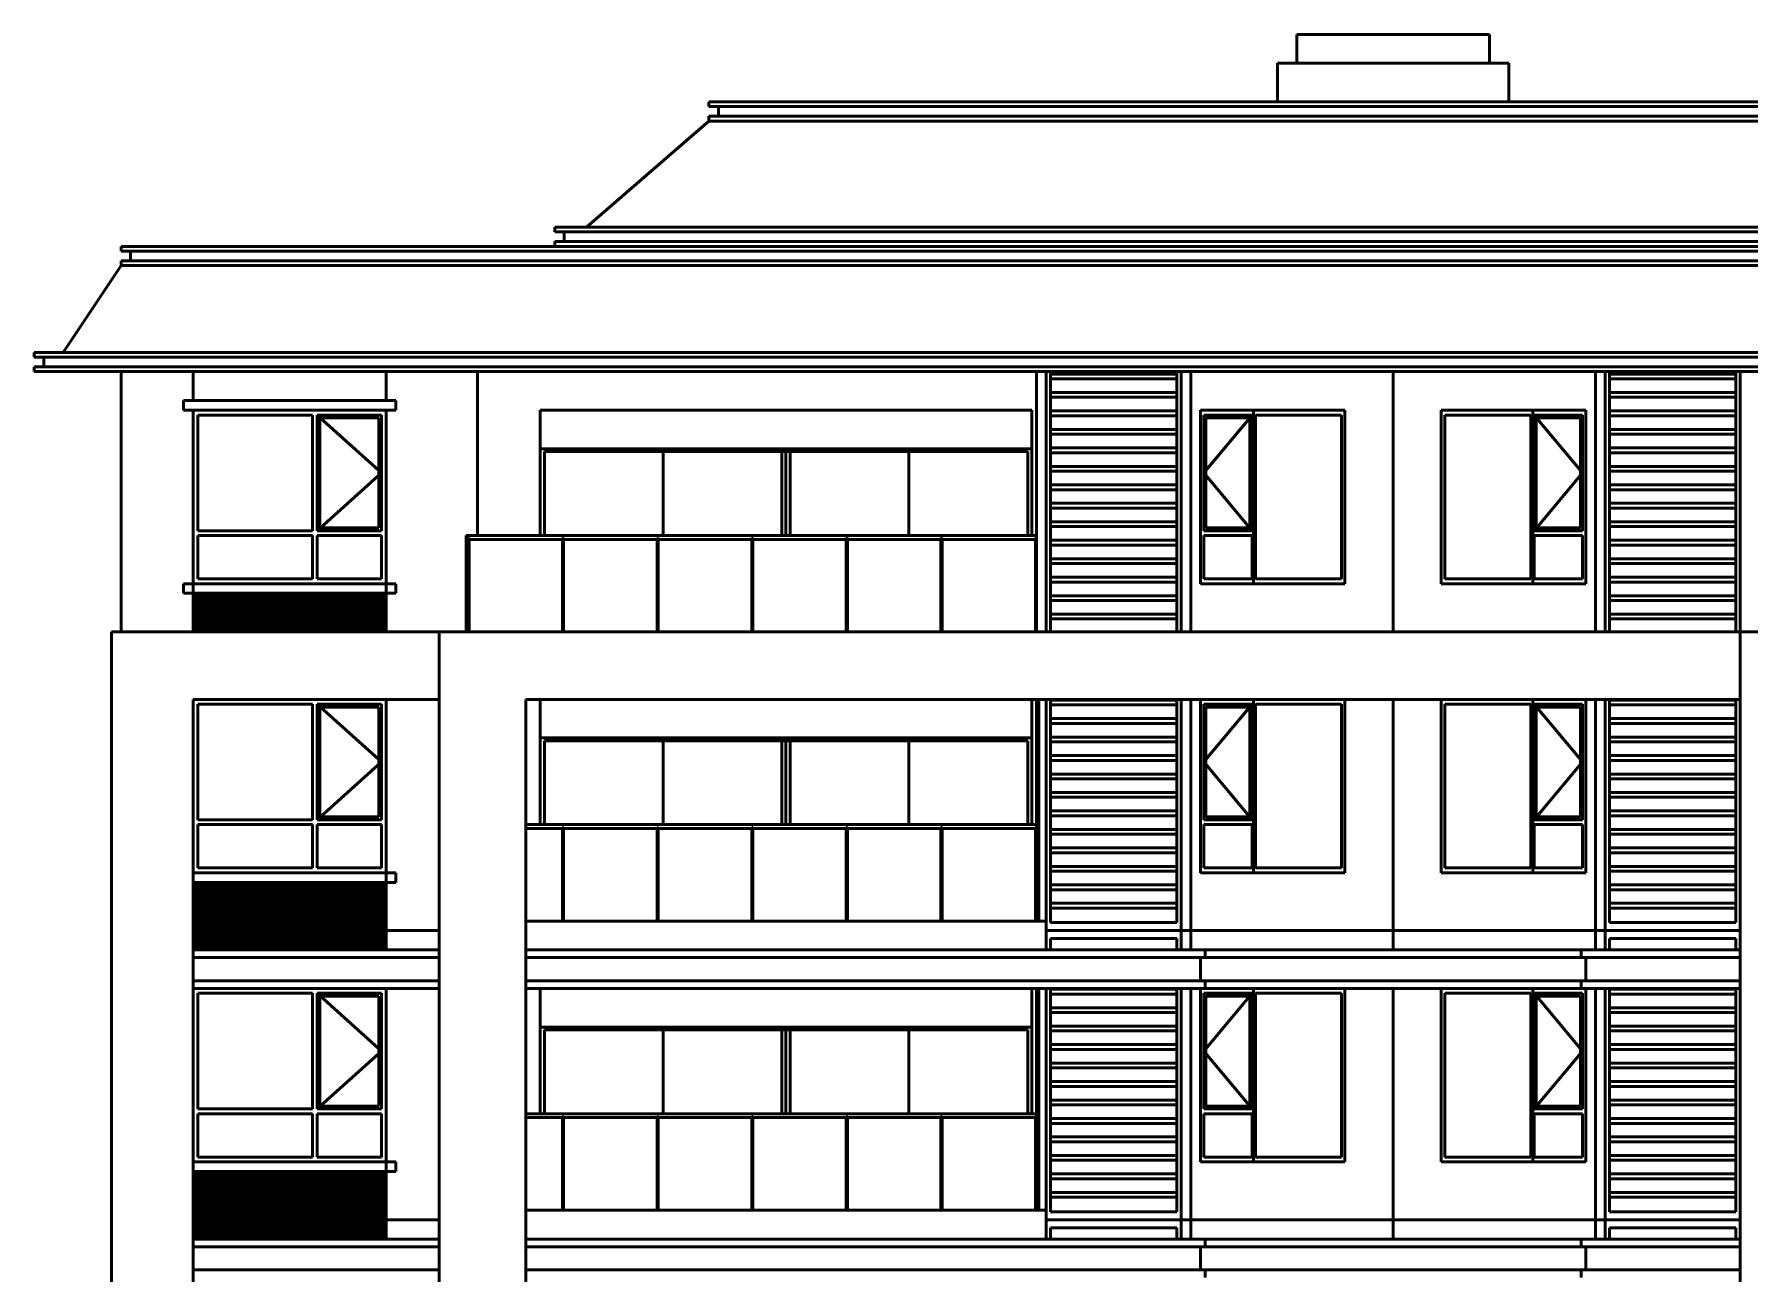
# Model space of a CAD drawing. Header units: millimetres. Extents: x 342 to 54742, y 308 to 27758.
# Drawn here: x 342 to 18142, y 14898 to 27758 of the extents above; entities that cross this region are included whole.
import ezdxf

# ---------------------------------------------------------------- set-up
doc = ezdxf.new("R2010")
doc.units = ezdxf.units.MM
doc.layers.add('AE-ELEV-3', color=252, linetype='Continuous')
doc.layers.add('AE-ELEV-4', color=251, linetype='Continuous')

msp = doc.modelspace()

# ---------------------------------------------------------------- linework, layer by layer
at = {"layer": 'AE-ELEV-3', "color": 252, "linetype": 'Continuous', "lineweight": 50}
for p, q in [((13442, 27458), (13442, 27758)), ((13442, 27758), (15442, 27758)), ((15442, 27458), (15442, 27758)), ((13242, 27058), (13242, 27458)), ((13242, 27458), (15642, 27458)), ((15642, 27058), (15642, 27458)), ((7342, 27008), (7342, 27058)), ((7342, 27058), (47742, 27058)), ((7342, 27008), (47742, 27008)), ((7342, 26858), (7342, 26908)), ((7342, 26908), (47742, 26908)), ((7442, 26908), (7442, 27008)), ((6073, 25758), (7342, 26858)), ((7342, 26858), (47742, 26858)), ((5742, 25708), (5742, 25758)), ((5742, 25758), (49342, 25758)), ((5742, 25708), (49342, 25708)), ((5842, 25608), (5842, 25708)), ((1242, 25508), (1242, 25558)), ((1242, 25558), (5742, 25558)), ((1242, 25508), (53842, 25508)), ((1342, 25408), (1342, 25508)), ((5742, 25558), (5742, 25608)), ((5742, 25608), (49342, 25608)), ((5742, 25558), (49342, 25558)), ((642, 24458), (1242, 25358)), ((1242, 25358), (1242, 25408)), ((1242, 25408), (53842, 25408)), ((1242, 25358), (53842, 25358)), ((1242, 25358), (53842, 25358)), ((342, 24408), (342, 24458)), ((342, 24458), (54742, 24458)), ((342, 24408), (54742, 24408)), ((442, 24308), (442, 24408)), ((342, 24258), (342, 24308)), ((342, 24308), (54742, 24308)), ((342, 24258), (54742, 24258)), ((1242, 21558), (1242, 24258)), ((1992, 23958), (1992, 24258)), ((3992, 23958), (3992, 24258)), ((4942, 22558), (4942, 24258)), ((10742, 21558), (10742, 24258)), ((10842, 21558), (10842, 24258)), ((12242, 21558), (12242, 24258)), ((12342, 21558), (12342, 24258)), ((14442, 21558), (14442, 24258)), ((14442, 22058), (14442, 24258)), ((16542, 21558), (16542, 24258)), ((16642, 21558), (16642, 24258)), ((18042, 21558), (18042, 24258)), ((1892, 23858), (1892, 23958)), ((1892, 23958), (1992, 23958)), ((1892, 23958), (4092, 23958)), ((1892, 23858), (1992, 23858)), ((1892, 23858), (4092, 23858)), ((1992, 22058), (1992, 23858)), ((3992, 23958), (4092, 23958)), ((3992, 22058), (3992, 23858)), ((3992, 23858), (4092, 23858)), ((4092, 23858), (4092, 23958)), ((5592, 22558), (5592, 23858)), ((5592, 23858), (10692, 23858)), ((10692, 22558), (10692, 23858)), ((12442, 22058), (12442, 23858)), ((12442, 23858), (13942, 23858)), ((12992, 22058), (12992, 23858)), ((13942, 22058), (13942, 23858)), ((14942, 22058), (14942, 23858)), ((14942, 23858), (16442, 23858)), ((15892, 22058), (15892, 23858)), ((16442, 22058), (16442, 23858)), ((1892, 21958), (1892, 22058)), ((1892, 22058), (1992, 22058)), ((1892, 22058), (4092, 22058)), ((1892, 21958), (1992, 21958)), ((1892, 21958), (4092, 21958)), ((1992, 21958), (1992, 22058)), ((1992, 21958), (1992, 22058)), ((1992, 21958), (1992, 22058)), ((1992, 21958), (1992, 22058)), ((1992, 22058), (3992, 22058)), ((1992, 22058), (3992, 22058)), ((1992, 22058), (3992, 22058)), ((1992, 22058), (3992, 22058)), ((1992, 21558), (1992, 21958)), ((1992, 21958), (3992, 21958)), ((1992, 21958), (3992, 21958)), ((1992, 21958), (3992, 21958)), ((1992, 21958), (3992, 21958)), ((1992, 21918), (1992, 21948)), ((1992, 21918), (1992, 21948)), ((1992, 21918), (1992, 21948)), ((1992, 21918), (1992, 21948)), ((1992, 21948), (3992, 21948)), ((1992, 21948), (3992, 21948)), ((1992, 21948), (3992, 21948)), ((1992, 21948), (3992, 21948)), ((1992, 21918), (3992, 21918)), ((1992, 21918), (3992, 21918)), ((1992, 21918), (3992, 21918)), ((1992, 21918), (3992, 21918)), ((3992, 21958), (3992, 22058)), ((3992, 21958), (3992, 22058)), ((3992, 21958), (3992, 22058)), ((3992, 21958), (3992, 22058)), ((3992, 22058), (4092, 22058)), ((3992, 21558), (3992, 21958)), ((3992, 21958), (4092, 21958)), ((3992, 21918), (3992, 21948)), ((3992, 21918), (3992, 21948)), ((3992, 21918), (3992, 21948)), ((3992, 21918), (3992, 21948)), ((4092, 21958), (4092, 22058)), ((12442, 22058), (13942, 22058)), ((14442, 21558), (14442, 22058)), ((14942, 22058), (16442, 22058)), ((1992, 21858), (1992, 21888)), ((1992, 21858), (1992, 21888)), ((1992, 21858), (1992, 21888)), ((1992, 21858), (1992, 21888)), ((1992, 21888), (3992, 21888)), ((1992, 21888), (3992, 21888)), ((1992, 21888), (3992, 21888)), ((1992, 21888), (3992, 21888)), ((1992, 21858), (3992, 21858)), ((1992, 21858), (3992, 21858)), ((1992, 21858), (3992, 21858)), ((1992, 21858), (3992, 21858)), ((1992, 21798), (1992, 21828)), ((1992, 21798), (1992, 21828)), ((1992, 21798), (1992, 21828)), ((1992, 21798), (1992, 21828)), ((1992, 21828), (3992, 21828)), ((1992, 21828), (3992, 21828)), ((1992, 21828), (3992, 21828)), ((1992, 21828), (3992, 21828)), ((1992, 21798), (3992, 21798)), ((1992, 21798), (3992, 21798)), ((1992, 21798), (3992, 21798)), ((1992, 21798), (3992, 21798)), ((1992, 21738), (1992, 21768)), ((1992, 21738), (1992, 21768)), ((1992, 21738), (1992, 21768)), ((1992, 21738), (1992, 21768)), ((1992, 21768), (3992, 21768)), ((1992, 21768), (3992, 21768)), ((1992, 21768), (3992, 21768)), ((1992, 21768), (3992, 21768)), ((1992, 21738), (3992, 21738)), ((1992, 21738), (3992, 21738)), ((1992, 21738), (3992, 21738)), ((1992, 21738), (3992, 21738)), ((3992, 21858), (3992, 21888)), ((3992, 21858), (3992, 21888)), ((3992, 21858), (3992, 21888)), ((3992, 21858), (3992, 21888)), ((3992, 21798), (3992, 21828)), ((3992, 21798), (3992, 21828)), ((3992, 21798), (3992, 21828)), ((3992, 21798), (3992, 21828)), ((3992, 21738), (3992, 21768)), ((3992, 21738), (3992, 21768)), ((3992, 21738), (3992, 21768)), ((3992, 21738), (3992, 21768)), ((1142, 458), (1142, 21558)), ((1142, 21558), (4542, 21558)), ((1992, 21678), (1992, 21708)), ((1992, 21678), (1992, 21708)), ((1992, 21678), (1992, 21708)), ((1992, 21678), (1992, 21708)), ((1992, 21708), (3992, 21708)), ((1992, 21708), (3992, 21708)), ((1992, 21708), (3992, 21708)), ((1992, 21708), (3992, 21708)), ((1992, 21678), (3992, 21678)), ((1992, 21678), (3992, 21678)), ((1992, 21678), (3992, 21678)), ((1992, 21678), (3992, 21678)), ((1992, 21618), (1992, 21648)), ((1992, 21618), (1992, 21648)), ((1992, 21618), (1992, 21648)), ((1992, 21618), (1992, 21648)), ((1992, 21648), (3992, 21648)), ((1992, 21648), (3992, 21648)), ((1992, 21648), (3992, 21648)), ((1992, 21648), (3992, 21648)), ((1992, 21618), (3992, 21618)), ((1992, 21618), (3992, 21618)), ((1992, 21618), (3992, 21618)), ((1992, 21618), (3992, 21618)), ((1992, 21558), (1992, 21588)), ((1992, 21558), (1992, 21588)), ((1992, 21558), (1992, 21588)), ((1992, 21558), (1992, 21588)), ((1992, 21588), (3992, 21588)), ((1992, 21588), (3992, 21588)), ((1992, 21588), (3992, 21588)), ((1992, 21588), (3992, 21588)), ((3992, 21678), (3992, 21708)), ((3992, 21678), (3992, 21708)), ((3992, 21678), (3992, 21708)), ((3992, 21678), (3992, 21708)), ((3992, 21618), (3992, 21648)), ((3992, 21618), (3992, 21648)), ((3992, 21618), (3992, 21648)), ((3992, 21618), (3992, 21648)), ((3992, 21558), (3992, 21588)), ((3992, 21558), (3992, 21588)), ((3992, 21558), (3992, 21588)), ((3992, 21558), (3992, 21588)), ((4542, 458), (4542, 21558)), ((4542, 21558), (18042, 21558)), ((18042, 20858), (18042, 21558)), ((18042, 458), (18042, 21558)), ((18042, 21558), (27542, 21558)), ((1992, 458), (1992, 20858)), ((1992, 20858), (4542, 20858)), ((3992, 19058), (3992, 20858)), ((5442, 458), (5442, 20858)), ((5442, 20858), (18042, 20858)), ((5592, 19558), (5592, 20858)), ((10692, 19558), (10692, 20858)), ((10742, 19558), (10742, 20858)), ((10767, 18558), (10767, 20858)), ((10842, 18558), (10842, 20858)), ((12242, 18458), (12242, 20858)), ((12342, 18458), (12342, 20858)), ((12442, 19058), (12442, 20858)), ((12992, 19058), (12992, 20858)), ((13942, 19058), (13942, 20858)), ((14442, 18458), (14442, 20858)), ((14442, 19058), (14442, 20858)), ((14942, 19058), (14942, 20858)), ((15892, 19058), (15892, 20858)), ((16442, 19058), (16442, 20858)), ((16542, 18458), (16542, 20858)), ((16642, 18458), (16642, 20858)), ((1992, 19058), (3992, 19058)), ((1992, 19058), (3992, 19058)), ((1992, 19058), (3992, 19058)), ((1992, 19058), (3992, 19058)), ((1992, 19058), (4092, 19058)), ((3992, 18958), (3992, 19058)), ((3992, 18958), (3992, 19058)), ((3992, 18958), (3992, 19058)), ((3992, 18958), (3992, 19058)), ((3992, 19058), (4092, 19058)), ((4092, 18958), (4092, 19058)), ((12442, 19058), (13942, 19058)), ((14442, 18458), (14442, 19058)), ((14942, 19058), (16442, 19058)), ((1992, 18958), (3992, 18958)), ((1992, 18958), (3992, 18958)), ((1992, 18958), (3992, 18958)), ((1992, 18958), (3992, 18958)), ((1992, 18958), (4092, 18958)), ((1992, 18948), (3992, 18948)), ((1992, 18948), (3992, 18948)), ((1992, 18948), (3992, 18948)), ((1992, 18948), (3992, 18948)), ((1992, 18918), (3992, 18918)), ((1992, 18918), (3992, 18918)), ((1992, 18918), (3992, 18918)), ((1992, 18918), (3992, 18918)), ((1992, 18888), (3992, 18888)), ((1992, 18888), (3992, 18888)), ((1992, 18888), (3992, 18888)), ((1992, 18888), (3992, 18888)), ((3992, 18458), (3992, 18958)), ((3992, 18958), (4092, 18958)), ((3992, 18918), (3992, 18948)), ((3992, 18918), (3992, 18948)), ((3992, 18918), (3992, 18948)), ((3992, 18918), (3992, 18948)), ((3992, 18858), (3992, 18888)), ((3992, 18858), (3992, 18888)), ((3992, 18858), (3992, 18888)), ((3992, 18858), (3992, 18888)), ((1992, 18858), (3992, 18858)), ((1992, 18858), (3992, 18858)), ((1992, 18858), (3992, 18858)), ((1992, 18858), (3992, 18858)), ((1992, 18828), (3992, 18828)), ((1992, 18828), (3992, 18828)), ((1992, 18828), (3992, 18828)), ((1992, 18828), (3992, 18828)), ((1992, 18798), (3992, 18798)), ((1992, 18798), (3992, 18798)), ((1992, 18798), (3992, 18798)), ((1992, 18798), (3992, 18798)), ((1992, 18768), (3992, 18768)), ((1992, 18768), (3992, 18768)), ((1992, 18768), (3992, 18768)), ((1992, 18768), (3992, 18768)), ((1992, 18738), (3992, 18738)), ((1992, 18738), (3992, 18738)), ((1992, 18738), (3992, 18738)), ((1992, 18738), (3992, 18738)), ((1992, 18708), (3992, 18708)), ((1992, 18708), (3992, 18708)), ((1992, 18708), (3992, 18708)), ((1992, 18708), (3992, 18708)), ((3992, 18798), (3992, 18828)), ((3992, 18798), (3992, 18828)), ((3992, 18798), (3992, 18828)), ((3992, 18798), (3992, 18828)), ((3992, 18738), (3992, 18768)), ((3992, 18738), (3992, 18768)), ((3992, 18738), (3992, 18768)), ((3992, 18738), (3992, 18768)), ((3992, 18678), (3992, 18708)), ((3992, 18678), (3992, 18708)), ((3992, 18678), (3992, 18708)), ((3992, 18678), (3992, 18708)), ((1992, 18678), (3992, 18678)), ((1992, 18678), (3992, 18678)), ((1992, 18678), (3992, 18678)), ((1992, 18678), (3992, 18678)), ((1992, 18648), (3992, 18648)), ((1992, 18648), (3992, 18648)), ((1992, 18648), (3992, 18648)), ((1992, 18648), (3992, 18648)), ((1992, 18618), (3992, 18618)), ((1992, 18618), (3992, 18618)), ((1992, 18618), (3992, 18618)), ((1992, 18618), (3992, 18618)), ((1992, 18588), (3992, 18588)), ((1992, 18588), (3992, 18588)), ((1992, 18588), (3992, 18588)), ((1992, 18588), (3992, 18588)), ((1992, 18558), (3992, 18558)), ((1992, 18558), (3992, 18558)), ((1992, 18558), (3992, 18558)), ((1992, 18558), (3992, 18558)), ((1992, 18528), (3992, 18528)), ((1992, 18528), (3992, 18528)), ((1992, 18528), (3992, 18528)), ((1992, 18528), (3992, 18528)), ((3992, 18618), (3992, 18648)), ((3992, 18618), (3992, 18648)), ((3992, 18618), (3992, 18648)), ((3992, 18618), (3992, 18648)), ((3992, 18558), (3992, 18588)), ((3992, 18558), (3992, 18588)), ((3992, 18558), (3992, 18588)), ((3992, 18558), (3992, 18588)), ((3992, 18498), (3992, 18528)), ((3992, 18498), (3992, 18528)), ((3992, 18498), (3992, 18528)), ((3992, 18498), (3992, 18528)), ((5442, 18558), (10842, 18558)), ((10767, 18558), (10842, 18558)), ((10842, 18258), (10842, 18558)), ((1992, 18498), (3992, 18498)), ((1992, 18498), (3992, 18498)), ((1992, 18498), (3992, 18498)), ((1992, 18498), (3992, 18498)), ((1992, 18468), (3992, 18468)), ((1992, 18468), (3992, 18468)), ((1992, 18468), (3992, 18468)), ((1992, 18468), (3992, 18468)), ((1992, 18438), (3992, 18438)), ((1992, 18438), (3992, 18438)), ((1992, 18438), (3992, 18438)), ((1992, 18438), (3992, 18438)), ((1992, 18408), (3992, 18408)), ((1992, 18408), (3992, 18408)), ((1992, 18408), (3992, 18408)), ((1992, 18408), (3992, 18408)), ((1992, 18378), (3992, 18378)), ((1992, 18378), (3992, 18378)), ((1992, 18378), (3992, 18378)), ((1992, 18378), (3992, 18378)), ((1992, 18348), (3992, 18348)), ((1992, 18348), (3992, 18348)), ((1992, 18348), (3992, 18348)), ((1992, 18348), (3992, 18348)), ((3992, 18438), (3992, 18468)), ((3992, 18438), (3992, 18468)), ((3992, 18438), (3992, 18468)), ((3992, 18438), (3992, 18468)), ((3992, 18258), (3992, 18458)), ((3992, 18458), (4542, 18458)), ((3992, 18458), (4542, 18458)), ((3992, 18378), (3992, 18408)), ((3992, 18378), (3992, 18408)), ((3992, 18378), (3992, 18408)), ((3992, 18378), (3992, 18408)), ((3992, 18318), (3992, 18348)), ((3992, 18318), (3992, 18348)), ((3992, 18318), (3992, 18348)), ((3992, 18318), (3992, 18348)), ((12242, 18258), (12242, 18458)), ((12242, 18458), (12342, 18458)), ((12242, 18458), (12342, 18458)), ((12342, 18258), (12342, 18458)), ((12342, 18458), (14442, 18458)), ((12342, 18458), (14442, 18458)), ((14442, 18258), (14442, 18458)), ((14442, 18258), (14442, 18458)), ((14442, 18458), (16542, 18458)), ((14442, 18458), (16542, 18458)), ((16542, 18258), (16542, 18458)), ((16542, 18458), (16642, 18458)), ((16542, 18458), (16642, 18458)), ((16642, 18258), (16642, 18458)), ((1992, 18318), (3992, 18318)), ((1992, 18318), (3992, 18318)), ((1992, 18318), (3992, 18318)), ((1992, 18318), (3992, 18318)), ((1992, 18288), (3992, 18288)), ((1992, 18288), (3992, 18288)), ((1992, 18288), (3992, 18288)), ((1992, 18288), (3992, 18288)), ((1992, 18258), (4542, 18258)), ((1992, 18178), (4542, 18178)), ((3992, 18258), (3992, 18288)), ((3992, 18258), (3992, 18288)), ((3992, 18258), (3992, 18288)), ((3992, 18258), (3992, 18288)), ((5442, 18258), (12492, 18258)), ((5442, 18178), (12492, 18178)), ((12442, 17938), (12442, 18178)), ((12492, 18178), (12492, 18258)), ((12492, 18258), (16392, 18258)), ((12492, 18178), (16392, 18178)), ((16392, 18178), (16392, 18258)), ((16392, 18258), (18042, 18258)), ((16392, 18178), (18042, 18178)), ((16442, 17938), (16442, 18178)), ((1992, 17938), (4542, 17938)), ((1992, 17858), (4542, 17858)), ((3992, 16058), (3992, 17858)), ((5442, 17938), (12492, 17938)), ((5442, 17858), (12492, 17858)), ((5592, 16558), (5592, 17858)), ((10692, 16558), (10692, 17858)), ((10742, 16558), (10742, 17858)), ((10767, 15558), (10767, 17858)), ((10842, 15558), (10842, 17858)), ((12242, 15458), (12242, 17858)), ((12342, 15458), (12342, 17858)), ((12442, 16058), (12442, 17858)), ((12492, 17858), (12492, 17938)), ((12492, 17938), (16392, 17938)), ((12492, 17858), (16392, 17858)), ((12992, 16058), (12992, 17858)), ((13942, 16058), (13942, 17858)), ((14442, 15458), (14442, 17858)), ((14442, 16058), (14442, 17858)), ((14942, 16058), (14942, 17858)), ((15892, 16058), (15892, 17858)), ((16392, 17858), (16392, 17938)), ((16392, 17938), (18042, 17938)), ((16392, 17858), (18042, 17858)), ((16442, 16058), (16442, 17858)), ((16542, 15458), (16542, 17858)), ((16642, 15458), (16642, 17858)), ((1992, 16058), (3992, 16058)), ((1992, 16058), (3992, 16058)), ((1992, 16058), (3992, 16058)), ((1992, 16058), (3992, 16058)), ((1992, 16058), (4092, 16058)), ((3992, 15958), (3992, 16058)), ((3992, 15958), (3992, 16058)), ((3992, 15958), (3992, 16058)), ((3992, 15958), (3992, 16058)), ((3992, 16058), (4092, 16058)), ((4092, 15958), (4092, 16058)), ((12442, 16058), (13942, 16058)), ((14442, 15458), (14442, 16058)), ((14942, 16058), (16442, 16058)), ((1992, 15958), (3992, 15958)), ((1992, 15958), (3992, 15958)), ((1992, 15958), (3992, 15958)), ((1992, 15958), (3992, 15958)), ((1992, 15958), (4092, 15958)), ((1992, 15948), (3992, 15948)), ((1992, 15948), (3992, 15948)), ((1992, 15948), (3992, 15948)), ((1992, 15948), (3992, 15948)), ((1992, 15918), (3992, 15918)), ((1992, 15918), (3992, 15918)), ((1992, 15918), (3992, 15918)), ((1992, 15918), (3992, 15918)), ((1992, 15888), (3992, 15888)), ((1992, 15888), (3992, 15888)), ((1992, 15888), (3992, 15888)), ((1992, 15888), (3992, 15888)), ((1992, 15858), (3992, 15858)), ((1992, 15858), (3992, 15858)), ((1992, 15858), (3992, 15858)), ((1992, 15858), (3992, 15858)), ((3992, 15458), (3992, 15958)), ((3992, 15958), (4092, 15958)), ((3992, 15918), (3992, 15948)), ((3992, 15918), (3992, 15948)), ((3992, 15918), (3992, 15948)), ((3992, 15918), (3992, 15948)), ((3992, 15858), (3992, 15888)), ((3992, 15858), (3992, 15888)), ((3992, 15858), (3992, 15888)), ((3992, 15858), (3992, 15888)), ((1992, 15828), (3992, 15828)), ((1992, 15828), (3992, 15828)), ((1992, 15828), (3992, 15828)), ((1992, 15828), (3992, 15828)), ((1992, 15798), (3992, 15798)), ((1992, 15798), (3992, 15798)), ((1992, 15798), (3992, 15798)), ((1992, 15798), (3992, 15798)), ((1992, 15768), (3992, 15768)), ((1992, 15768), (3992, 15768)), ((1992, 15768), (3992, 15768)), ((1992, 15768), (3992, 15768)), ((1992, 15738), (3992, 15738)), ((1992, 15738), (3992, 15738)), ((1992, 15738), (3992, 15738)), ((1992, 15738), (3992, 15738)), ((1992, 15708), (3992, 15708)), ((1992, 15708), (3992, 15708)), ((1992, 15708), (3992, 15708)), ((1992, 15708), (3992, 15708)), ((1992, 15678), (3992, 15678)), ((1992, 15678), (3992, 15678)), ((1992, 15678), (3992, 15678)), ((1992, 15678), (3992, 15678)), ((3992, 15798), (3992, 15828)), ((3992, 15798), (3992, 15828)), ((3992, 15798), (3992, 15828)), ((3992, 15798), (3992, 15828)), ((3992, 15738), (3992, 15768)), ((3992, 15738), (3992, 15768)), ((3992, 15738), (3992, 15768)), ((3992, 15738), (3992, 15768)), ((3992, 15678), (3992, 15708)), ((3992, 15678), (3992, 15708)), ((3992, 15678), (3992, 15708)), ((3992, 15678), (3992, 15708)), ((1992, 15648), (3992, 15648)), ((1992, 15648), (3992, 15648)), ((1992, 15648), (3992, 15648)), ((1992, 15648), (3992, 15648)), ((1992, 15618), (3992, 15618)), ((1992, 15618), (3992, 15618)), ((1992, 15618), (3992, 15618)), ((1992, 15618), (3992, 15618)), ((1992, 15588), (3992, 15588)), ((1992, 15588), (3992, 15588)), ((1992, 15588), (3992, 15588)), ((1992, 15588), (3992, 15588)), ((1992, 15558), (3992, 15558)), ((1992, 15558), (3992, 15558)), ((1992, 15558), (3992, 15558)), ((1992, 15558), (3992, 15558)), ((1992, 15528), (3992, 15528)), ((1992, 15528), (3992, 15528)), ((1992, 15528), (3992, 15528)), ((1992, 15528), (3992, 15528)), ((1992, 15498), (3992, 15498)), ((1992, 15498), (3992, 15498)), ((1992, 15498), (3992, 15498)), ((1992, 15498), (3992, 15498)), ((3992, 15618), (3992, 15648)), ((3992, 15618), (3992, 15648)), ((3992, 15618), (3992, 15648)), ((3992, 15618), (3992, 15648)), ((3992, 15558), (3992, 15588)), ((3992, 15558), (3992, 15588)), ((3992, 15558), (3992, 15588)), ((3992, 15558), (3992, 15588)), ((3992, 15498), (3992, 15528)), ((3992, 15498), (3992, 15528)), ((3992, 15498), (3992, 15528)), ((3992, 15498), (3992, 15528)), ((5442, 15558), (10842, 15558)), ((10767, 15558), (10842, 15558)), ((10842, 15258), (10842, 15558)), ((1992, 15468), (3992, 15468)), ((1992, 15468), (3992, 15468)), ((1992, 15468), (3992, 15468)), ((1992, 15468), (3992, 15468)), ((1992, 15438), (3992, 15438)), ((1992, 15438), (3992, 15438)), ((1992, 15438), (3992, 15438)), ((1992, 15438), (3992, 15438)), ((1992, 15408), (3992, 15408)), ((1992, 15408), (3992, 15408)), ((1992, 15408), (3992, 15408)), ((1992, 15408), (3992, 15408)), ((1992, 15378), (3992, 15378)), ((1992, 15378), (3992, 15378)), ((1992, 15378), (3992, 15378)), ((1992, 15378), (3992, 15378)), ((1992, 15348), (3992, 15348)), ((1992, 15348), (3992, 15348)), ((1992, 15348), (3992, 15348)), ((1992, 15348), (3992, 15348)), ((1992, 15318), (3992, 15318)), ((1992, 15318), (3992, 15318)), ((1992, 15318), (3992, 15318)), ((1992, 15318), (3992, 15318)), ((3992, 15438), (3992, 15468)), ((3992, 15438), (3992, 15468)), ((3992, 15438), (3992, 15468)), ((3992, 15438), (3992, 15468)), ((3992, 15258), (3992, 15458)), ((3992, 15458), (4542, 15458)), ((3992, 15458), (4542, 15458)), ((3992, 15378), (3992, 15408)), ((3992, 15378), (3992, 15408)), ((3992, 15378), (3992, 15408)), ((3992, 15378), (3992, 15408)), ((3992, 15318), (3992, 15348)), ((3992, 15318), (3992, 15348)), ((3992, 15318), (3992, 15348)), ((3992, 15318), (3992, 15348)), ((12242, 15258), (12242, 15458)), ((12242, 15458), (12342, 15458)), ((12242, 15458), (12342, 15458)), ((12342, 15258), (12342, 15458)), ((12342, 15458), (14442, 15458)), ((12342, 15458), (14442, 15458)), ((14442, 15258), (14442, 15458)), ((14442, 15258), (14442, 15458)), ((14442, 15458), (16542, 15458)), ((14442, 15458), (16542, 15458)), ((16542, 15258), (16542, 15458)), ((16542, 15458), (16642, 15458)), ((16542, 15458), (16642, 15458)), ((16642, 15258), (16642, 15458)), ((1992, 15288), (3992, 15288)), ((1992, 15288), (3992, 15288)), ((1992, 15288), (3992, 15288)), ((1992, 15288), (3992, 15288)), ((1992, 15258), (4542, 15258)), ((1992, 15178), (4542, 15178)), ((3992, 15258), (3992, 15288)), ((3992, 15258), (3992, 15288)), ((3992, 15258), (3992, 15288)), ((3992, 15258), (3992, 15288)), ((5442, 15258), (12492, 15258)), ((5442, 15178), (12492, 15178)), ((12442, 14938), (12442, 15178)), ((12492, 15178), (12492, 15258)), ((12492, 15258), (16392, 15258)), ((12492, 15178), (16392, 15178)), ((16392, 15178), (16392, 15258)), ((16392, 15258), (18042, 15258)), ((16392, 15178), (18042, 15178)), ((16442, 14938), (16442, 15178)), ((1992, 14938), (4542, 14938)), ((5442, 14938), (12492, 14938)), ((12492, 14858), (12492, 14938)), ((12492, 14938), (16392, 14938)), ((16392, 14858), (16392, 14938)), ((16392, 14938), (18042, 14938))]:
    msp.add_line(p, q, dxfattribs=at)
at = {"layer": 'AE-ELEV-4', "color": 251, "linetype": 'Continuous', "lineweight": 50}
for p, q in [((10886, 21558), (10886, 24258)), ((10886, 24183), (10886, 24233)), ((10886, 24233), (12198, 24233)), ((12198, 21558), (12198, 24258)), ((12198, 24183), (12198, 24233)), ((16686, 21558), (16686, 24258)), ((16686, 24183), (16686, 24233)), ((16686, 24233), (17998, 24233)), ((17998, 21558), (17998, 24258)), ((17998, 24183), (17998, 24233)), ((10886, 24183), (12198, 24183)), ((10886, 23992), (10886, 24042)), ((10886, 24042), (12198, 24042)), ((12198, 23992), (12198, 24042)), ((16686, 24183), (17998, 24183)), ((16686, 23992), (16686, 24042)), ((16686, 24042), (17998, 24042)), ((17998, 23992), (17998, 24042)), ((10886, 23992), (12198, 23992)), ((16686, 23992), (17998, 23992)), ((2040, 22608), (2040, 23808)), ((2040, 23808), (3230, 23808)), ((3230, 22608), (3230, 23808)), ((3278, 22608), (3278, 23808)), ((3278, 22608), (3278, 23808)), ((3278, 22608), (3278, 23808)), ((3278, 22608), (3278, 23808)), ((3278, 23808), (3945, 23808)), ((3278, 23808), (3945, 23808)), ((3278, 23808), (3945, 23208)), ((3306, 22638), (3306, 23778)), ((3306, 23778), (3916, 23778)), ((3916, 22638), (3916, 23778)), ((3945, 22608), (3945, 23808)), ((3945, 22608), (3945, 23808)), ((10886, 23800), (10886, 23850)), ((10886, 23800), (10886, 23850)), ((10886, 23850), (12198, 23850)), ((10886, 23850), (12198, 23850)), ((10886, 23800), (12198, 23800)), ((10886, 23800), (12198, 23800)), ((12198, 23800), (12198, 23850)), ((12198, 23800), (12198, 23850)), ((12478, 22608), (12478, 23808)), ((12478, 22608), (12478, 23808)), ((12478, 23808), (12978, 23808)), ((12478, 23808), (12978, 23808)), ((12478, 23208), (12978, 23808)), ((12499, 22638), (12499, 23778)), ((12499, 23778), (12956, 23778)), ((12956, 22638), (12956, 23778)), ((12978, 22608), (12978, 23808)), ((12978, 22608), (12978, 23808)), ((12978, 22608), (12978, 23808)), ((12978, 22608), (12978, 23808)), ((13014, 22108), (13014, 23808)), ((13014, 23808), (13906, 23808)), ((13906, 22108), (13906, 23808)), ((14978, 22108), (14978, 23808)), ((14978, 23808), (15871, 23808)), ((15871, 22108), (15871, 23808)), ((15906, 22608), (15906, 23808)), ((15906, 22608), (15906, 23808)), ((15906, 22608), (15906, 23808)), ((15906, 22608), (15906, 23808)), ((15906, 23808), (16406, 23808)), ((15906, 23808), (16406, 23808)), ((16406, 23208), (15906, 23808)), ((15928, 22638), (15928, 23778)), ((15928, 23778), (16385, 23778)), ((16385, 22638), (16385, 23778)), ((16406, 22608), (16406, 23808)), ((16406, 22608), (16406, 23808)), ((16686, 23800), (16686, 23850)), ((16686, 23800), (16686, 23850)), ((16686, 23850), (17998, 23850)), ((16686, 23850), (17998, 23850)), ((16686, 23800), (17998, 23800)), ((16686, 23800), (17998, 23800)), ((17998, 23800), (17998, 23850)), ((17998, 23800), (17998, 23850)), ((10886, 23608), (10886, 23658)), ((10886, 23658), (12198, 23658)), ((10886, 23608), (12198, 23608)), ((12198, 23608), (12198, 23658)), ((16686, 23608), (16686, 23658)), ((16686, 23658), (17998, 23658)), ((16686, 23608), (17998, 23608)), ((17998, 23608), (17998, 23658)), ((5592, 23458), (10692, 23458)), ((5635, 22558), (5635, 23428)), ((5635, 23428), (10650, 23428)), ((6867, 22558), (6867, 23428)), ((8100, 22558), (8100, 23428)), ((8142, 22558), (8142, 23428)), ((8185, 22558), (8185, 23428)), ((9417, 22558), (9417, 23428)), ((10650, 22558), (10650, 23428)), ((10886, 23417), (10886, 23467)), ((10886, 23467), (12198, 23467)), ((10886, 23417), (12198, 23417)), ((12198, 23417), (12198, 23467)), ((16686, 23417), (16686, 23467)), ((16686, 23467), (17998, 23467)), ((16686, 23417), (17998, 23417)), ((17998, 23417), (17998, 23467)), ((3278, 22608), (3945, 23208)), ((10886, 23225), (10886, 23275)), ((10886, 23275), (12198, 23275)), ((10886, 23225), (12198, 23225)), ((12198, 23225), (12198, 23275)), ((12978, 22608), (12478, 23208)), ((15906, 22608), (16406, 23208)), ((16686, 23225), (16686, 23275)), ((16686, 23275), (17998, 23275)), ((16686, 23225), (17998, 23225)), ((17998, 23225), (17998, 23275)), ((10886, 23033), (10886, 23083)), ((10886, 23083), (12198, 23083)), ((10886, 23033), (12198, 23033)), ((12198, 23033), (12198, 23083)), ((16686, 23033), (16686, 23083)), ((16686, 23083), (17998, 23083)), ((16686, 23033), (17998, 23033)), ((17998, 23033), (17998, 23083)), ((10886, 22842), (10886, 22892)), ((10886, 22892), (12198, 22892)), ((10886, 22842), (12198, 22842)), ((12198, 22842), (12198, 22892)), ((16686, 22842), (16686, 22892)), ((16686, 22892), (17998, 22892)), ((16686, 22842), (17998, 22842)), ((17998, 22842), (17998, 22892)), ((2040, 22608), (3230, 22608)), ((3278, 22608), (3945, 22608)), ((3278, 22608), (3945, 22608)), ((3306, 22638), (3916, 22638)), ((10886, 22650), (10886, 22700)), ((10886, 22700), (12198, 22700)), ((10886, 22650), (12198, 22650)), ((12198, 22650), (12198, 22700)), ((12478, 22608), (12978, 22608)), ((12478, 22608), (12978, 22608)), ((12499, 22638), (12956, 22638)), ((15906, 22608), (16406, 22608)), ((15906, 22608), (16406, 22608)), ((15928, 22638), (16385, 22638)), ((16686, 22650), (16686, 22700)), ((16686, 22700), (17998, 22700)), ((16686, 22650), (17998, 22650)), ((17998, 22650), (17998, 22700)), ((2040, 22108), (2040, 22558)), ((2040, 22558), (3230, 22558)), ((3230, 22108), (3230, 22558)), ((3278, 22108), (3278, 22558)), ((3278, 22558), (3945, 22558)), ((3945, 22108), (3945, 22558)), ((4822, 22533), (4822, 22558)), ((4822, 22558), (4842, 22558)), ((4822, 21558), (4822, 22533)), ((4822, 22533), (4842, 22533)), ((4822, 22533), (4842, 22533)), ((4842, 22533), (4842, 22558)), ((4842, 22558), (10742, 22558)), ((4842, 21558), (4842, 22533)), ((4842, 22533), (4854, 22533)), ((4842, 22533), (4854, 22533)), ((4854, 21558), (4854, 22533)), ((4854, 22518), (4854, 22533)), ((4854, 22518), (5823, 22518)), ((5823, 21558), (5823, 22533)), ((5823, 22533), (5835, 22533)), ((5823, 22518), (5823, 22533)), ((5823, 22533), (5835, 22533)), ((5835, 21558), (5835, 22533)), ((5835, 22518), (5835, 22533)), ((5835, 22518), (6805, 22518)), ((6805, 21558), (6805, 22533)), ((6805, 22533), (6817, 22533)), ((6805, 22518), (6805, 22533)), ((6805, 22533), (6817, 22533)), ((6817, 21558), (6817, 22533)), ((6817, 22518), (6817, 22533)), ((6817, 22518), (7786, 22518)), ((7786, 21558), (7786, 22533)), ((7786, 22533), (7798, 22533)), ((7786, 22518), (7786, 22533)), ((7786, 22533), (7798, 22533)), ((7798, 21558), (7798, 22533)), ((7798, 22518), (7798, 22533)), ((7798, 22518), (8767, 22518)), ((8767, 21558), (8767, 22533)), ((8767, 22533), (8779, 22533)), ((8767, 22518), (8767, 22533)), ((8767, 22533), (8779, 22533)), ((8779, 21558), (8779, 22533)), ((8779, 22518), (8779, 22533)), ((8779, 22518), (9749, 22518)), ((9749, 21558), (9749, 22533)), ((9749, 22533), (9761, 22533)), ((9749, 22518), (9749, 22533)), ((9749, 22533), (9761, 22533)), ((9761, 21558), (9761, 22533)), ((9761, 22518), (9761, 22533)), ((9761, 22518), (10730, 22518)), ((10730, 21558), (10730, 22533)), ((10730, 22533), (10742, 22533)), ((10730, 22518), (10730, 22533)), ((10730, 22533), (10742, 22533)), ((10886, 22458), (10886, 22508)), ((10886, 22508), (12198, 22508)), ((10886, 22458), (12198, 22458)), ((12198, 22458), (12198, 22508)), ((12478, 22108), (12478, 22558)), ((12478, 22558), (12978, 22558)), ((12978, 22108), (12978, 22558)), ((15906, 22108), (15906, 22558)), ((15906, 22558), (16406, 22558)), ((16406, 22108), (16406, 22558)), ((16686, 22458), (16686, 22508)), ((16686, 22508), (17998, 22508)), ((16686, 22458), (17998, 22458)), ((17998, 22458), (17998, 22508)), ((10886, 22267), (10886, 22317)), ((10886, 22317), (12198, 22317)), ((10886, 22267), (12198, 22267)), ((12198, 22267), (12198, 22317)), ((16686, 22267), (16686, 22317)), ((16686, 22317), (17998, 22317)), ((16686, 22267), (17998, 22267)), ((17998, 22267), (17998, 22317)), ((2040, 22108), (3230, 22108)), ((3278, 22108), (3945, 22108)), ((10886, 22075), (10886, 22125)), ((10886, 22125), (12198, 22125)), ((10886, 22075), (12198, 22075)), ((12198, 22075), (12198, 22125)), ((12478, 22108), (12978, 22108)), ((13014, 22108), (13906, 22108)), ((14978, 22108), (15871, 22108)), ((15906, 22108), (16406, 22108)), ((16686, 22075), (16686, 22125)), ((16686, 22125), (17998, 22125)), ((16686, 22075), (17998, 22075)), ((17998, 22075), (17998, 22125)), ((10886, 21883), (10886, 21933)), ((10886, 21933), (12198, 21933)), ((12198, 21883), (12198, 21933)), ((16686, 21883), (16686, 21933)), ((16686, 21933), (17998, 21933)), ((17998, 21883), (17998, 21933)), ((10886, 21883), (12198, 21883)), ((10886, 21692), (10886, 21742)), ((10886, 21742), (12198, 21742)), ((12198, 21692), (12198, 21742)), ((16686, 21883), (17998, 21883)), ((16686, 21692), (16686, 21742)), ((16686, 21742), (17998, 21742)), ((17998, 21692), (17998, 21742)), ((10886, 21692), (12198, 21692)), ((16686, 21692), (17998, 21692)), ((10886, 18542), (10886, 20858)), ((10886, 20800), (10886, 20850)), ((10886, 20800), (10886, 20850)), ((10886, 20850), (12198, 20850)), ((10886, 20850), (12198, 20850)), ((12198, 18542), (12198, 20858)), ((12198, 20800), (12198, 20850)), ((12198, 20800), (12198, 20850)), ((16686, 18542), (16686, 20858)), ((16686, 20800), (16686, 20850)), ((16686, 20800), (16686, 20850)), ((16686, 20850), (17998, 20850)), ((16686, 20850), (17998, 20850)), ((17998, 18542), (17998, 20858)), ((17998, 20800), (17998, 20850)), ((17998, 20800), (17998, 20850)), ((2040, 19608), (2040, 20808)), ((2040, 20808), (3230, 20808)), ((3230, 19608), (3230, 20808)), ((3278, 19608), (3278, 20808)), ((3278, 19608), (3278, 20808)), ((3278, 19608), (3278, 20808)), ((3278, 19608), (3278, 20808)), ((3278, 20808), (3945, 20808)), ((3278, 20808), (3945, 20808)), ((3278, 20808), (3945, 20208)), ((3306, 19638), (3306, 20778)), ((3306, 20778), (3916, 20778)), ((3916, 19638), (3916, 20778)), ((3945, 19608), (3945, 20808)), ((3945, 19608), (3945, 20808)), ((10886, 20800), (12198, 20800)), ((10886, 20800), (12198, 20800)), ((10886, 20608), (10886, 20658)), ((10886, 20658), (12198, 20658)), ((12198, 20608), (12198, 20658)), ((12478, 19608), (12478, 20808)), ((12478, 19608), (12478, 20808)), ((12478, 20808), (12978, 20808)), ((12478, 20808), (12978, 20808)), ((12478, 20208), (12978, 20808)), ((12499, 19638), (12499, 20778)), ((12499, 20778), (12956, 20778)), ((12956, 19638), (12956, 20778)), ((12978, 19608), (12978, 20808)), ((12978, 19608), (12978, 20808)), ((12978, 19608), (12978, 20808)), ((12978, 19608), (12978, 20808)), ((13014, 19108), (13014, 20808)), ((13014, 20808), (13906, 20808)), ((13906, 19108), (13906, 20808)), ((14978, 19108), (14978, 20808)), ((14978, 20808), (15871, 20808)), ((15871, 19108), (15871, 20808)), ((15906, 19608), (15906, 20808)), ((15906, 19608), (15906, 20808)), ((15906, 19608), (15906, 20808)), ((15906, 19608), (15906, 20808)), ((15906, 20808), (16406, 20808)), ((15906, 20808), (16406, 20808)), ((16406, 20208), (15906, 20808)), ((15928, 19638), (15928, 20778)), ((15928, 20778), (16385, 20778)), ((16385, 19638), (16385, 20778)), ((16406, 19608), (16406, 20808)), ((16406, 19608), (16406, 20808)), ((16686, 20800), (17998, 20800)), ((16686, 20800), (17998, 20800)), ((16686, 20608), (16686, 20658)), ((16686, 20658), (17998, 20658)), ((17998, 20608), (17998, 20658)), ((10886, 20608), (12198, 20608)), ((16686, 20608), (17998, 20608)), ((5592, 20458), (10692, 20458)), ((5635, 19558), (5635, 20428)), ((5635, 20428), (10650, 20428)), ((6867, 19558), (6867, 20428)), ((8100, 19558), (8100, 20428)), ((8142, 19558), (8142, 20428)), ((8185, 19558), (8185, 20428)), ((9417, 19558), (9417, 20428)), ((10650, 19558), (10650, 20428)), ((10886, 20417), (10886, 20467)), ((10886, 20467), (12198, 20467)), ((10886, 20417), (12198, 20417)), ((12198, 20417), (12198, 20467)), ((16686, 20417), (16686, 20467)), ((16686, 20467), (17998, 20467)), ((16686, 20417), (17998, 20417)), ((17998, 20417), (17998, 20467)), ((3278, 19608), (3945, 20208)), ((10886, 20225), (10886, 20275)), ((10886, 20275), (12198, 20275)), ((10886, 20225), (12198, 20225)), ((12198, 20225), (12198, 20275)), ((12978, 19608), (12478, 20208)), ((15906, 19608), (16406, 20208)), ((16686, 20225), (16686, 20275)), ((16686, 20275), (17998, 20275)), ((16686, 20225), (17998, 20225)), ((17998, 20225), (17998, 20275)), ((10886, 20033), (10886, 20083)), ((10886, 20083), (12198, 20083)), ((10886, 20033), (12198, 20033)), ((12198, 20033), (12198, 20083)), ((16686, 20033), (16686, 20083)), ((16686, 20083), (17998, 20083)), ((16686, 20033), (17998, 20033)), ((17998, 20033), (17998, 20083)), ((10886, 19842), (10886, 19892)), ((10886, 19892), (12198, 19892)), ((10886, 19842), (12198, 19842)), ((12198, 19842), (12198, 19892)), ((16686, 19842), (16686, 19892)), ((16686, 19892), (17998, 19892)), ((16686, 19842), (17998, 19842)), ((17998, 19842), (17998, 19892)), ((2040, 19608), (3230, 19608)), ((3278, 19608), (3945, 19608)), ((3278, 19608), (3945, 19608)), ((3306, 19638), (3916, 19638)), ((10886, 19650), (10886, 19700)), ((10886, 19700), (12198, 19700)), ((10886, 19650), (12198, 19650)), ((12198, 19650), (12198, 19700)), ((12478, 19608), (12978, 19608)), ((12478, 19608), (12978, 19608)), ((12499, 19638), (12956, 19638)), ((15906, 19608), (16406, 19608)), ((15906, 19608), (16406, 19608)), ((15928, 19638), (16385, 19638)), ((16686, 19650), (16686, 19700)), ((16686, 19700), (17998, 19700)), ((16686, 19650), (17998, 19650)), ((17998, 19650), (17998, 19700)), ((2040, 19108), (2040, 19558)), ((2040, 19558), (3230, 19558)), ((3230, 19108), (3230, 19558)), ((3278, 19108), (3278, 19558)), ((3278, 19558), (3945, 19558)), ((3945, 19108), (3945, 19558)), ((5442, 19558), (10742, 19558)), ((5442, 19518), (5823, 19518)), ((5823, 18558), (5823, 19533)), ((5823, 19533), (5835, 19533)), ((5823, 19518), (5823, 19533)), ((5823, 19533), (5835, 19533)), ((5835, 18558), (5835, 19533)), ((5835, 19518), (5835, 19533)), ((5835, 19518), (6805, 19518)), ((6805, 18558), (6805, 19533)), ((6805, 19533), (6817, 19533)), ((6805, 19518), (6805, 19533)), ((6805, 19533), (6817, 19533)), ((6817, 18558), (6817, 19533)), ((6817, 19518), (6817, 19533)), ((6817, 19518), (7786, 19518)), ((7786, 18558), (7786, 19533)), ((7786, 19533), (7798, 19533)), ((7786, 19518), (7786, 19533)), ((7786, 19533), (7798, 19533)), ((7798, 18558), (7798, 19533)), ((7798, 19518), (7798, 19533)), ((7798, 19518), (8767, 19518)), ((8767, 18558), (8767, 19533)), ((8767, 19533), (8779, 19533)), ((8767, 19518), (8767, 19533)), ((8767, 19533), (8779, 19533)), ((8779, 18558), (8779, 19533)), ((8779, 19518), (8779, 19533)), ((8779, 19518), (9749, 19518)), ((9749, 18558), (9749, 19533)), ((9749, 19533), (9761, 19533)), ((9749, 19518), (9749, 19533)), ((9749, 19533), (9761, 19533)), ((9761, 18558), (9761, 19533)), ((9761, 19518), (9761, 19533)), ((9761, 19518), (10730, 19518)), ((10730, 18558), (10730, 19533)), ((10730, 19533), (10742, 19533)), ((10730, 19518), (10730, 19533)), ((10730, 19533), (10742, 19533)), ((10742, 19533), (10742, 19558)), ((10742, 18558), (10742, 19533)), ((10886, 19458), (10886, 19508)), ((10886, 19508), (12198, 19508)), ((10886, 19458), (12198, 19458)), ((12198, 19458), (12198, 19508)), ((12478, 19108), (12478, 19558)), ((12478, 19558), (12978, 19558)), ((12978, 19108), (12978, 19558)), ((15906, 19108), (15906, 19558)), ((15906, 19558), (16406, 19558)), ((16406, 19108), (16406, 19558)), ((16686, 19458), (16686, 19508)), ((16686, 19508), (17998, 19508)), ((16686, 19458), (17998, 19458)), ((17998, 19458), (17998, 19508)), ((10886, 19267), (10886, 19317)), ((10886, 19317), (12198, 19317)), ((10886, 19267), (12198, 19267)), ((12198, 19267), (12198, 19317)), ((16686, 19267), (16686, 19317)), ((16686, 19317), (17998, 19317)), ((16686, 19267), (17998, 19267)), ((17998, 19267), (17998, 19317)), ((2040, 19108), (3230, 19108)), ((3278, 19108), (3945, 19108)), ((10886, 19075), (10886, 19125)), ((10886, 19125), (12198, 19125)), ((10886, 19075), (12198, 19075)), ((12198, 19075), (12198, 19125)), ((12478, 19108), (12978, 19108)), ((13014, 19108), (13906, 19108)), ((14978, 19108), (15871, 19108)), ((15906, 19108), (16406, 19108)), ((16686, 19075), (16686, 19125)), ((16686, 19125), (17998, 19125)), ((16686, 19075), (17998, 19075)), ((17998, 19075), (17998, 19125)), ((10886, 18883), (10886, 18933)), ((10886, 18933), (12198, 18933)), ((10886, 18883), (12198, 18883)), ((12198, 18883), (12198, 18933)), ((16686, 18883), (16686, 18933)), ((16686, 18933), (17998, 18933)), ((16686, 18883), (17998, 18883)), ((17998, 18883), (17998, 18933)), ((10886, 18692), (10886, 18742)), ((10886, 18742), (12198, 18742)), ((10886, 18692), (12198, 18692)), ((12198, 18692), (12198, 18742)), ((16686, 18692), (16686, 18742)), ((16686, 18742), (17998, 18742)), ((16686, 18692), (17998, 18692)), ((17998, 18692), (17998, 18742)), ((10886, 18542), (12198, 18542)), ((16686, 18542), (17998, 18542)), ((10842, 18458), (12242, 18458)), ((10842, 18458), (12242, 18458)), ((10842, 18458), (12242, 18458)), ((10842, 18458), (12242, 18458)), ((10886, 18258), (10886, 18375)), ((10886, 18375), (12198, 18375)), ((12198, 18258), (12198, 18375)), ((16642, 18458), (18042, 18458)), ((16642, 18458), (18042, 18458)), ((16642, 18458), (18042, 18458)), ((16642, 18458), (18042, 18458)), ((16686, 18258), (16686, 18375)), ((16686, 18375), (17998, 18375)), ((17998, 18258), (17998, 18375)), ((2040, 16608), (2040, 17808)), ((2040, 17808), (3230, 17808)), ((3230, 16608), (3230, 17808)), ((3278, 16608), (3278, 17808)), ((3278, 16608), (3278, 17808)), ((3278, 16608), (3278, 17808)), ((3278, 16608), (3278, 17808)), ((3278, 17808), (3945, 17808)), ((3278, 17808), (3945, 17808)), ((3278, 17808), (3945, 17208)), ((3945, 16608), (3945, 17808)), ((3945, 16608), (3945, 17808)), ((10886, 15542), (10886, 17858)), ((10886, 17800), (10886, 17850)), ((10886, 17800), (10886, 17850)), ((10886, 17850), (12198, 17850)), ((10886, 17850), (12198, 17850)), ((10886, 17800), (12198, 17800)), ((10886, 17800), (12198, 17800)), ((12198, 15542), (12198, 17858)), ((12198, 17800), (12198, 17850)), ((12198, 17800), (12198, 17850)), ((12478, 16608), (12478, 17808)), ((12478, 16608), (12478, 17808)), ((12478, 17808), (12978, 17808)), ((12478, 17808), (12978, 17808)), ((12478, 17208), (12978, 17808)), ((12978, 16608), (12978, 17808)), ((12978, 16608), (12978, 17808)), ((12978, 16608), (12978, 17808)), ((12978, 16608), (12978, 17808)), ((13014, 16108), (13014, 17808)), ((13014, 17808), (13906, 17808)), ((13906, 16108), (13906, 17808)), ((14978, 16108), (14978, 17808)), ((14978, 17808), (15871, 17808)), ((15871, 16108), (15871, 17808)), ((15906, 16608), (15906, 17808)), ((15906, 16608), (15906, 17808)), ((15906, 16608), (15906, 17808)), ((15906, 16608), (15906, 17808)), ((15906, 17808), (16406, 17808)), ((15906, 17808), (16406, 17808)), ((16406, 17208), (15906, 17808)), ((16406, 16608), (16406, 17808)), ((16406, 16608), (16406, 17808)), ((16686, 15542), (16686, 17858)), ((16686, 17800), (16686, 17850)), ((16686, 17800), (16686, 17850)), ((16686, 17850), (17998, 17850)), ((16686, 17850), (17998, 17850)), ((16686, 17800), (17998, 17800)), ((16686, 17800), (17998, 17800)), ((17998, 15542), (17998, 17858)), ((17998, 17800), (17998, 17850)), ((17998, 17800), (17998, 17850)), ((3306, 16638), (3306, 17778)), ((3306, 17778), (3916, 17778)), ((3916, 16638), (3916, 17778)), ((10886, 17608), (10886, 17658)), ((10886, 17658), (12198, 17658)), ((12198, 17608), (12198, 17658)), ((12499, 16638), (12499, 17778)), ((12499, 17778), (12956, 17778)), ((12956, 16638), (12956, 17778)), ((15928, 16638), (15928, 17778)), ((15928, 17778), (16385, 17778)), ((16385, 16638), (16385, 17778)), ((16686, 17608), (16686, 17658)), ((16686, 17658), (17998, 17658)), ((17998, 17608), (17998, 17658)), ((5592, 17458), (10692, 17458)), ((10886, 17608), (12198, 17608)), ((10886, 17417), (10886, 17467)), ((10886, 17467), (12198, 17467)), ((12198, 17417), (12198, 17467)), ((16686, 17608), (17998, 17608)), ((16686, 17417), (16686, 17467)), ((16686, 17467), (17998, 17467)), ((17998, 17417), (17998, 17467)), ((5635, 16558), (5635, 17428)), ((5635, 17428), (10650, 17428)), ((6867, 16558), (6867, 17428)), ((8100, 16558), (8100, 17428)), ((8142, 16558), (8142, 17428)), ((8185, 16558), (8185, 17428)), ((9417, 16558), (9417, 17428)), ((10650, 16558), (10650, 17428)), ((10886, 17417), (12198, 17417)), ((10886, 17225), (10886, 17275)), ((10886, 17275), (12198, 17275)), ((12198, 17225), (12198, 17275)), ((16686, 17417), (17998, 17417)), ((16686, 17225), (16686, 17275)), ((16686, 17275), (17998, 17275)), ((17998, 17225), (17998, 17275)), ((3278, 16608), (3945, 17208)), ((10886, 17225), (12198, 17225)), ((12978, 16608), (12478, 17208)), ((15906, 16608), (16406, 17208)), ((16686, 17225), (17998, 17225)), ((10886, 17033), (10886, 17083)), ((10886, 17083), (12198, 17083)), ((10886, 17033), (12198, 17033)), ((12198, 17033), (12198, 17083)), ((16686, 17033), (16686, 17083)), ((16686, 17083), (17998, 17083)), ((16686, 17033), (17998, 17033)), ((17998, 17033), (17998, 17083)), ((10886, 16842), (10886, 16892)), ((10886, 16892), (12198, 16892)), ((10886, 16842), (12198, 16842)), ((12198, 16842), (12198, 16892)), ((16686, 16842), (16686, 16892)), ((16686, 16892), (17998, 16892)), ((16686, 16842), (17998, 16842)), ((17998, 16842), (17998, 16892)), ((2040, 16608), (3230, 16608)), ((2040, 16108), (2040, 16558)), ((2040, 16558), (3230, 16558)), ((3230, 16108), (3230, 16558)), ((3278, 16608), (3945, 16608)), ((3278, 16608), (3945, 16608)), ((3278, 16108), (3278, 16558)), ((3278, 16558), (3945, 16558)), ((3306, 16638), (3916, 16638)), ((3945, 16108), (3945, 16558)), ((5442, 16558), (10742, 16558)), ((10742, 16533), (10742, 16558)), ((10886, 16650), (10886, 16700)), ((10886, 16700), (12198, 16700)), ((10886, 16650), (12198, 16650)), ((12198, 16650), (12198, 16700)), ((12478, 16608), (12978, 16608)), ((12478, 16608), (12978, 16608)), ((12478, 16108), (12478, 16558)), ((12478, 16558), (12978, 16558)), ((12499, 16638), (12956, 16638)), ((12978, 16108), (12978, 16558)), ((15906, 16608), (16406, 16608)), ((15906, 16608), (16406, 16608)), ((15906, 16108), (15906, 16558)), ((15906, 16558), (16406, 16558)), ((15928, 16638), (16385, 16638)), ((16406, 16108), (16406, 16558)), ((16686, 16650), (16686, 16700)), ((16686, 16700), (17998, 16700)), ((16686, 16650), (17998, 16650)), ((17998, 16650), (17998, 16700)), ((5442, 16518), (5823, 16518)), ((5823, 15558), (5823, 16533)), ((5823, 16533), (5835, 16533)), ((5823, 16518), (5823, 16533)), ((5823, 16533), (5835, 16533)), ((5835, 15558), (5835, 16533)), ((5835, 16518), (5835, 16533)), ((5835, 16518), (6805, 16518)), ((6805, 15558), (6805, 16533)), ((6805, 16533), (6817, 16533)), ((6805, 16518), (6805, 16533)), ((6805, 16533), (6817, 16533)), ((6817, 15558), (6817, 16533)), ((6817, 16518), (6817, 16533)), ((6817, 16518), (7786, 16518)), ((7786, 15558), (7786, 16533)), ((7786, 16533), (7798, 16533)), ((7786, 16518), (7786, 16533)), ((7786, 16533), (7798, 16533)), ((7798, 15558), (7798, 16533)), ((7798, 16518), (7798, 16533)), ((7798, 16518), (8767, 16518)), ((8767, 15558), (8767, 16533)), ((8767, 16533), (8779, 16533)), ((8767, 16518), (8767, 16533)), ((8767, 16533), (8779, 16533)), ((8779, 15558), (8779, 16533)), ((8779, 16518), (8779, 16533)), ((8779, 16518), (9749, 16518)), ((9749, 15558), (9749, 16533)), ((9749, 16533), (9761, 16533)), ((9749, 16518), (9749, 16533)), ((9749, 16533), (9761, 16533)), ((9761, 15558), (9761, 16533)), ((9761, 16518), (9761, 16533)), ((9761, 16518), (10730, 16518)), ((10730, 15558), (10730, 16533)), ((10730, 16533), (10742, 16533)), ((10730, 16518), (10730, 16533)), ((10730, 16533), (10742, 16533)), ((10742, 15558), (10742, 16533)), ((10886, 16458), (10886, 16508)), ((10886, 16508), (12198, 16508)), ((10886, 16458), (12198, 16458)), ((12198, 16458), (12198, 16508)), ((16686, 16458), (16686, 16508)), ((16686, 16508), (17998, 16508)), ((16686, 16458), (17998, 16458)), ((17998, 16458), (17998, 16508)), ((10886, 16267), (10886, 16317)), ((10886, 16317), (12198, 16317)), ((10886, 16267), (12198, 16267)), ((12198, 16267), (12198, 16317)), ((16686, 16267), (16686, 16317)), ((16686, 16317), (17998, 16317)), ((16686, 16267), (17998, 16267)), ((17998, 16267), (17998, 16317)), ((2040, 16108), (3230, 16108)), ((3278, 16108), (3945, 16108)), ((10886, 16075), (10886, 16125)), ((10886, 16125), (12198, 16125)), ((10886, 16075), (12198, 16075)), ((12198, 16075), (12198, 16125)), ((12478, 16108), (12978, 16108)), ((13014, 16108), (13906, 16108)), ((14978, 16108), (15871, 16108)), ((15906, 16108), (16406, 16108)), ((16686, 16075), (16686, 16125)), ((16686, 16125), (17998, 16125)), ((16686, 16075), (17998, 16075)), ((17998, 16075), (17998, 16125)), ((10886, 15883), (10886, 15933)), ((10886, 15933), (12198, 15933)), ((10886, 15883), (12198, 15883)), ((12198, 15883), (12198, 15933)), ((16686, 15883), (16686, 15933)), ((16686, 15933), (17998, 15933)), ((16686, 15883), (17998, 15883)), ((17998, 15883), (17998, 15933)), ((10886, 15692), (10886, 15742)), ((10886, 15742), (12198, 15742)), ((10886, 15692), (12198, 15692)), ((12198, 15692), (12198, 15742)), ((16686, 15692), (16686, 15742)), ((16686, 15742), (17998, 15742)), ((16686, 15692), (17998, 15692)), ((17998, 15692), (17998, 15742)), ((10886, 15542), (12198, 15542)), ((16686, 15542), (17998, 15542)), ((10842, 15458), (12242, 15458)), ((10842, 15458), (12242, 15458)), ((10842, 15458), (12242, 15458)), ((10842, 15458), (12242, 15458)), ((10886, 15258), (10886, 15375)), ((10886, 15375), (12198, 15375)), ((12198, 15258), (12198, 15375)), ((16642, 15458), (18042, 15458)), ((16642, 15458), (18042, 15458)), ((16642, 15458), (18042, 15458)), ((16642, 15458), (18042, 15458)), ((16686, 15258), (16686, 15375)), ((16686, 15375), (17998, 15375)), ((17998, 15258), (17998, 15375))]:
    msp.add_line(p, q, dxfattribs=at)

doc.saveas('drawing.dxf')
